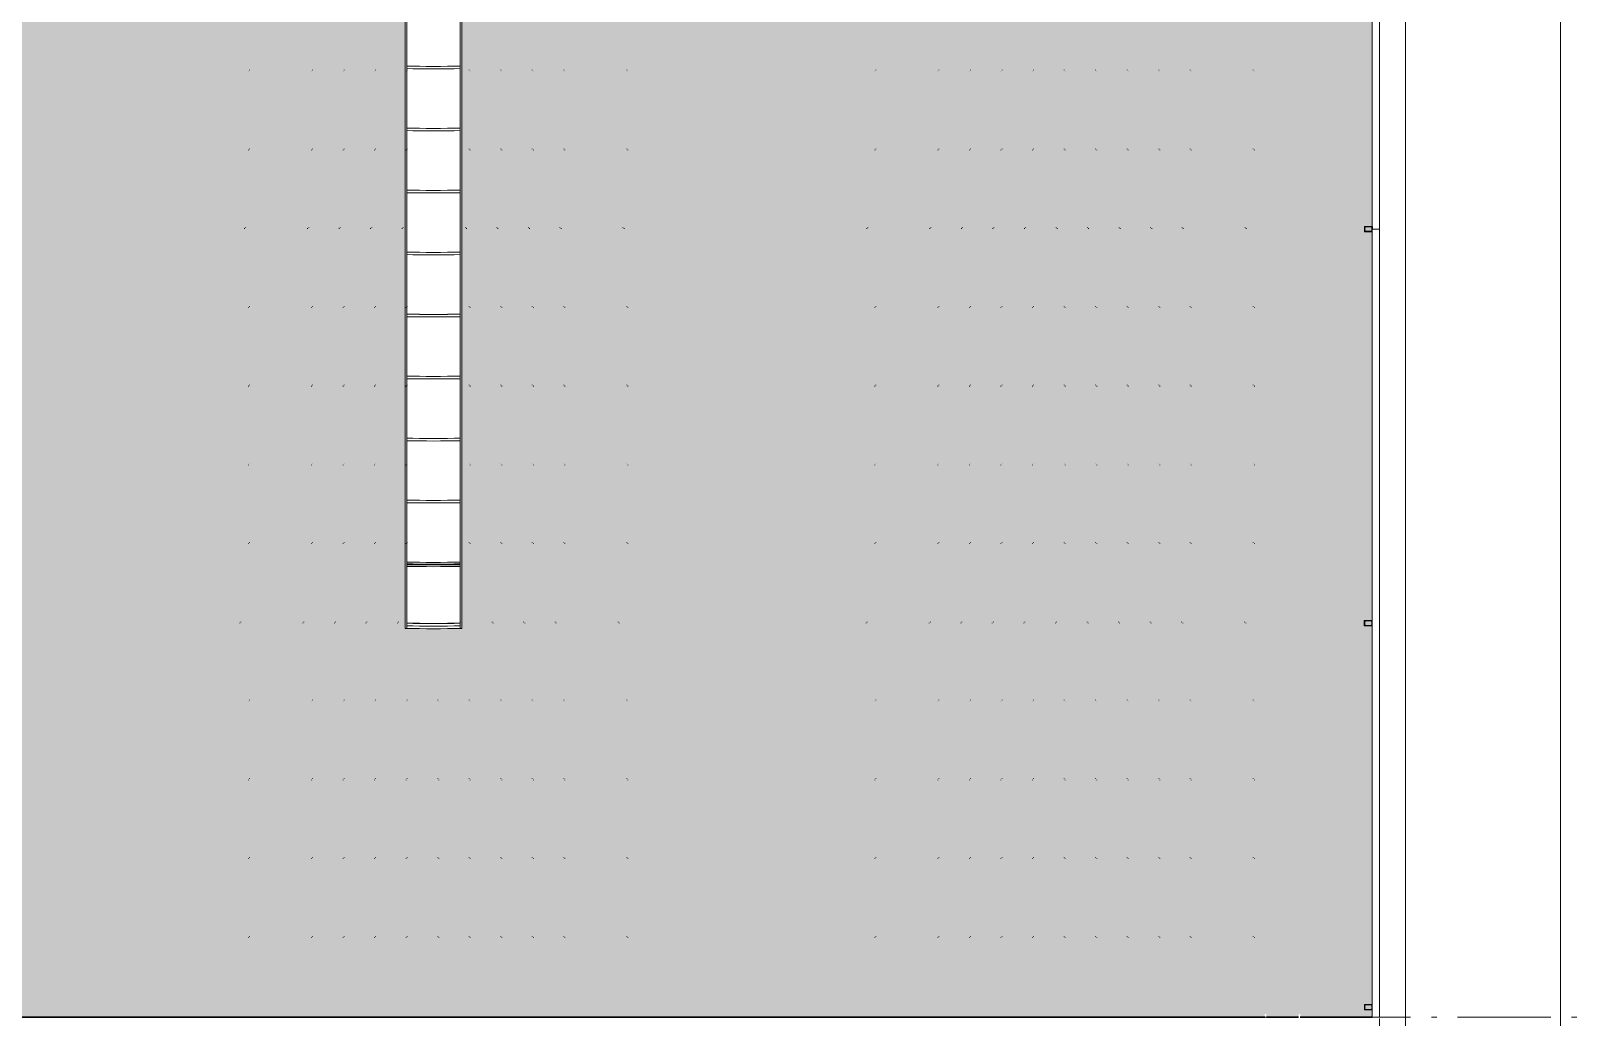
# Model space of a CAD drawing. Header units: metres. Extents: x -55 to 263, y -124 to 62.
# Drawn here: x 169 to 198.85, y -60.96 to -41.88 of the extents above; entities that cross this region are included whole.
import ezdxf

# ---------------------------------------------------------------- set-up
doc = ezdxf.new("R2010")
doc.units = ezdxf.units.M
doc.linetypes.add('01_Grid', pattern=[2.61, 1.8, -0.405, 0, -0.405])
for name, color, linetype, lineweight in [('0-1', 7, 'Continuous', 5), ('03EJES-1', 1, '01_Grid', 5), ('06MUREXT-1', 253, 'Continuous', 5), ('14HATCH-1', 10, 'Continuous', 5), ('46BANQ-1', 53, 'Continuous', 5), ('54ESTRUCTURA-2', 9, 'Continuous', 30), ('54ESTRUCTURA-7', 213, 'Continuous', 9), ('54ESTRUCTURA-8', 255, 'Continuous', 9), ('70LINEA-1', 254, 'Continuous', 5), ('70LINEA-4', 255, 'Continuous', 9), ('70LINEA-5', 213, 'Continuous', 9)]:
    doc.layers.add(name, color=color, linetype=linetype, lineweight=lineweight)

# ---------------------------------------------------------------- blocks, each defined once
blk = doc.blocks.new('22011_AR_rvt-1-A1 _ A250')
at = {"layer": '14HATCH-1'}
h = blk.add_hatch(color=256, dxfattribs=at)
h.paths.add_polyline_path([(194.783, -60.769), (194.791, -60.777), (194.797, -60.812), (194.92, -60.812), (194.926, -60.76), (194.92, -60.725), (194.797, -60.725), (194.791, -60.76)])
h.paths.add_polyline_path([(194.783, -45.715), (194.791, -45.724), (194.797, -45.759), (194.92, -45.759), (194.925, -45.7), (194.92, -45.672), (194.797, -45.672), (194.791, -45.706)])
h.paths.add_polyline_path([(194.783, -38.1), (194.791, -38.109), (194.797, -38.144), (194.92, -38.144), (194.926, -38.091), (194.92, -38.056), (194.797, -38.056), (194.791, -38.091)])
h.paths.add_polyline_path([(194.783, -30.475), (194.791, -30.484), (194.797, -30.519), (194.92, -30.519), (194.926, -30.466), (194.92, -30.432), (194.797, -30.432), (194.791, -30.466), (194.784, -30.474)])
h.paths.add_polyline_path([(194.783, -22.86), (194.792, -22.874), (194.797, -22.904), (194.92, -22.904), (194.924, -22.86), (194.791, -22.86)])
h.paths.add_polyline_path([(-11.898, -22.86), (-12.05, -22.86), (-12.041, -22.869), (-12.036, -22.904), (-11.912, -22.901), (-11.902, -22.864)])
h.paths.add_polyline_path([(-12.05, -60.96), (192.852, -60.96), (192.852, -60.903), (192.884, -60.903), (192.884, -60.96), (193.506, -60.96), (193.506, -60.903), (193.538, -60.903), (193.538, -60.96), (194.93, -60.96), (194.926, -60.82), (194.783, -60.82), (194.783, -60.717), (194.93, -60.717), (194.926, -45.767), (194.783, -45.767), (194.783, -45.664), (194.93, -45.664), (194.926, -38.152), (194.783, -38.152), (194.783, -38.048), (194.93, -38.048), (194.926, -30.527), (194.783, -30.527), (194.783, -30.424), (194.93, -30.424), (194.926, -22.912), (194.783, -22.912), (194.783, -22.86), (-11.898, -22.865), (-11.898, -22.912), (-12.05, -22.912), (-12.05, -60.847)])
h.paths.add_polyline_path([(-12.05, -60.769), (-12.041, -60.777), (-12.036, -60.812), (-11.912, -60.812), (-11.907, -60.777), (-11.898, -60.769), (-11.907, -60.76), (-11.912, -60.725), (-12.036, -60.725), (-12.041, -60.76)])
h.paths.add_polyline_path([(-11.931, -60.82), (-12.05, -60.82), (-12.05, -60.717), (-11.898, -60.717), (-11.898, -60.82), (-11.914, -60.82)])
h.paths.add_polyline_path([(176.78, -53.447), (176.248, -53.441), (176.23, -53.441), (176.23, -25.82), (176.61, -25.826), (177.144, -25.824), (177.33, -25.824), (177.33, -53.441), (176.892, -53.447), (176.804, -53.447)])
h.paths.add_polyline_path([(164.588, -53.447), (164.061, -53.441), (164.038, -53.441), (164.038, -25.82), (164.413, -25.826), (164.952, -25.824), (165.138, -25.824), (165.138, -53.441), (164.7, -53.447), (164.612, -53.447)])
h.paths.add_polyline_path([(152.396, -53.447), (151.869, -53.441), (151.846, -53.441), (151.846, -25.82), (152.221, -25.826), (152.76, -25.824), (152.946, -25.824), (152.946, -53.441), (152.508, -53.447), (152.42, -53.447)])
h.paths.add_polyline_path([(140.204, -53.447), (139.672, -53.441), (139.654, -53.441), (139.654, -25.82), (140.029, -25.826), (140.568, -25.824), (140.754, -25.825), (140.754, -53.441), (140.316, -53.447), (140.228, -53.447)])
h.paths.add_polyline_path([(128.012, -53.447), (127.485, -53.441), (127.462, -53.441), (127.462, -25.82), (127.837, -25.826), (128.376, -25.824), (128.562, -25.825), (128.562, -53.441), (128.124, -53.447), (128.036, -53.447)])
h.paths.add_polyline_path([(115.82, -53.447), (115.288, -53.441), (115.27, -53.441), (115.27, -25.82), (115.645, -25.826), (116.184, -25.824), (116.37, -25.825), (116.37, -53.441), (115.932, -53.447), (115.844, -53.447)])
h.paths.add_polyline_path([(103.628, -53.447), (103.101, -53.441), (103.078, -53.441), (103.078, -25.82), (103.453, -25.826), (103.992, -25.824), (104.178, -25.82), (104.178, -53.441), (103.74, -53.447), (103.652, -53.447)])
h.paths.add_polyline_path([(91.436, -53.447), (90.904, -53.441), (90.886, -53.441), (90.886, -25.82), (91.261, -25.826), (91.8, -25.824), (91.986, -25.825), (91.986, -53.441), (91.548, -53.447), (91.46, -53.447)])
h.paths.add_polyline_path([(79.244, -53.447), (78.712, -53.441), (78.694, -53.441), (78.694, -25.82), (79.069, -25.826), (79.608, -25.824), (79.794, -25.82), (79.794, -53.441), (79.356, -53.447), (79.268, -53.447)])
h.paths.add_polyline_path([(67.052, -53.447), (66.525, -53.441), (66.502, -53.441), (66.502, -25.82), (66.877, -25.826), (67.416, -25.824), (67.602, -25.82), (67.602, -53.441), (67.164, -53.447), (67.076, -53.447)])
h.paths.add_polyline_path([(54.86, -53.447), (54.333, -53.441), (54.31, -53.441), (54.31, -25.82), (54.736, -25.826), (55.224, -25.824), (55.41, -25.826), (55.41, -53.441), (54.972, -53.447), (54.884, -53.447)])
h.paths.add_polyline_path([(42.668, -53.447), (42.141, -53.441), (42.118, -53.441), (42.118, -25.82), (42.528, -25.826), (43.032, -25.824), (43.218, -25.826), (43.218, -53.441), (42.78, -53.447), (42.692, -53.447)])
h.paths.add_polyline_path([(30.476, -53.447), (29.949, -53.441), (29.926, -53.441), (29.926, -25.82), (30.301, -25.826), (30.84, -25.824), (31.026, -25.826), (31.026, -53.441), (30.588, -53.447), (30.5, -53.447)])
h.paths.add_polyline_path([(18.284, -53.447), (17.757, -53.441), (17.734, -53.441), (17.734, -25.82), (18.111, -25.826), (18.648, -25.824), (18.834, -25.826), (18.834, -53.441), (18.396, -53.447), (18.308, -53.447)])
h.paths.add_polyline_path([(6.092, -53.447), (5.565, -53.441), (5.542, -53.441), (5.542, -25.82), (5.917, -25.826), (6.456, -25.824), (6.642, -25.826), (6.642, -53.441), (6.204, -53.447), (6.116, -53.447)])
h.paths.add_polyline_path([(-6.1, -53.447), (-6.632, -53.441), (-6.65, -53.441), (-6.65, -25.82), (-6.275, -25.826), (-5.736, -25.824), (-5.55, -25.822), (-5.55, -53.441), (-5.988, -53.447), (-6.076, -53.447)])
h.paths.add_polyline_path([(-12.05, -53.34), (-12.041, -53.349), (-12.036, -53.384), (-11.912, -53.384), (-11.907, -53.349), (-11.898, -53.34), (-11.907, -53.331), (-11.912, -53.296), (-12.036, -53.296), (-12.041, -53.331)])
h.paths.add_polyline_path([(-11.898, -53.392), (-12.05, -53.392), (-12.05, -53.288), (-11.898, -53.288), (-11.898, -53.384)])
h.paths.add_polyline_path([(194.778, -53.34), (194.787, -53.352), (194.792, -53.384), (194.916, -53.384), (194.921, -53.349), (194.93, -53.34), (194.921, -53.331), (194.916, -53.296), (194.792, -53.296), (194.787, -53.331)])
h.paths.add_polyline_path([(194.787, -53.392), (194.778, -53.392), (194.778, -53.288), (194.93, -53.288), (194.93, -53.392), (194.792, -53.392)])
h.paths.add_polyline_path([(-12.05, -45.715), (-12.041, -45.724), (-12.036, -45.759), (-11.912, -45.759), (-11.907, -45.724), (-11.898, -45.715), (-11.908, -45.7), (-11.912, -45.672), (-12.036, -45.672), (-12.041, -45.706)])
h.paths.add_polyline_path([(-11.907, -45.767), (-12.05, -45.767), (-12.05, -45.664), (-11.898, -45.664), (-11.898, -45.767)])
h.paths.add_polyline_path([(-12.05, -38.1), (-12.041, -38.109), (-12.036, -38.144), (-11.912, -38.144), (-11.907, -38.109), (-11.898, -38.1), (-11.907, -38.091), (-11.912, -38.056), (-12.036, -38.056), (-12.041, -38.091)])
h.paths.add_polyline_path([(-11.907, -38.152), (-12.05, -38.152), (-12.05, -38.048), (-11.898, -38.048), (-11.898, -38.152)])
h.paths.add_polyline_path([(-12.05, -30.475), (-12.041, -30.484), (-12.036, -30.519), (-11.912, -30.519), (-11.907, -30.484), (-11.901, -30.472), (-11.907, -30.466), (-11.912, -30.432), (-12.036, -30.432), (-12.041, -30.466)])
h.paths.add_polyline_path([(-11.898, -30.527), (-12.05, -30.527), (-12.05, -30.424), (-11.898, -30.424), (-11.898, -30.484)])
at = {"layer": '06MUREXT-1'}
for p, q in [((195.072, -30.48), (195.072, -45.72)), ((194.93, -45.664), (194.93, -38.151)), ((194.93, -45.72), (194.93, -45.711)), ((194.93, -60.96), (194.93, -45.72)), ((195.072, -45.72), (194.93, -45.72)), ((195.072, -45.72), (195.072, -60.96)), ((195.072, -60.96), (194.93, -60.96))]:
    blk.add_line(p, q, dxfattribs=at)
at = {"layer": '46BANQ-1'}
for p, q in [((195.572, -27.506), (195.572, -61.46)), ((195.572, -61.473), (195.572, -27.506)), ((198.572, -60.943), (198.572, -61.473))]:
    blk.add_line(p, q, dxfattribs=at)
at = {"layer": '54ESTRUCTURA-2'}
for p, q in [((-12.05, -60.96), (192.852, -60.96)), ((192.884, -60.96), (193.506, -60.96)), ((193.538, -60.96), (194.93, -60.96))]:
    blk.add_line(p, q, dxfattribs=at)
at = {"layer": '70LINEA-1'}
blk.add_line((198.572, -60.943), (198.572, -27.506), dxfattribs=at)
blk = doc.blocks.new('JN-101 - JN-101-1693048-A1 _ A250')
at = {"layer": '54ESTRUCTURA-7'}
for p, q in [((185.314, -59.416), (185.314, -59.422)), ((185.335, -59.395), (185.335, -59.401)), ((186.533, -59.416), (186.533, -59.422)), ((186.554, -59.395), (186.554, -59.401)), ((187.143, -59.416), (187.143, -59.422)), ((187.164, -59.395), (187.164, -59.401)), ((187.752, -59.416), (187.752, -59.422)), ((187.773, -59.395), (187.773, -59.401)), ((188.362, -59.416), (188.362, -59.422)), ((188.383, -59.395), (188.383, -59.401)), ((188.973, -59.401), (188.973, -59.395)), ((188.994, -59.422), (188.994, -59.416)), ((189.583, -59.401), (189.583, -59.395)), ((189.604, -59.422), (189.604, -59.416)), ((190.193, -59.401), (190.193, -59.395)), ((190.214, -59.422), (190.214, -59.416)), ((190.802, -59.401), (190.802, -59.395)), ((190.823, -59.422), (190.823, -59.416)), ((191.412, -59.401), (191.412, -59.395)), ((191.433, -59.422), (191.433, -59.416)), ((192.631, -59.401), (192.631, -59.395)), ((192.652, -59.422), (192.652, -59.416))]:
    blk.add_line(p, q, dxfattribs=at)
blk = doc.blocks.new('JN-101 - JN-101-V374-A1 _ A250')
at = {"layer": '54ESTRUCTURA-7'}
for p, q in [((185.314, -57.892), (185.314, -57.899)), ((185.335, -57.871), (185.335, -57.878)), ((186.533, -57.892), (186.533, -57.899)), ((186.554, -57.871), (186.554, -57.878)), ((187.143, -57.892), (187.143, -57.899)), ((187.164, -57.871), (187.164, -57.878)), ((187.752, -57.892), (187.752, -57.899)), ((187.773, -57.871), (187.773, -57.878)), ((188.362, -57.892), (188.362, -57.899)), ((188.383, -57.871), (188.383, -57.878)), ((188.973, -57.878), (188.973, -57.871)), ((188.994, -57.899), (188.994, -57.892)), ((189.583, -57.878), (189.583, -57.871)), ((189.604, -57.899), (189.604, -57.892)), ((190.193, -57.878), (190.193, -57.871)), ((190.214, -57.899), (190.214, -57.892)), ((190.802, -57.878), (190.802, -57.871)), ((190.823, -57.899), (190.823, -57.892)), ((191.412, -57.878), (191.412, -57.871)), ((191.433, -57.899), (191.433, -57.892)), ((192.631, -57.878), (192.631, -57.871)), ((192.652, -57.899), (192.652, -57.892))]:
    blk.add_line(p, q, dxfattribs=at)
blk = doc.blocks.new('JN-101 - JN-101-V375-A1 _ A250')
at = {"layer": '54ESTRUCTURA-7'}
for p, q in [((185.314, -56.369), (185.314, -56.375)), ((185.335, -56.348), (185.335, -56.354)), ((186.533, -56.369), (186.533, -56.375)), ((186.554, -56.348), (186.554, -56.354)), ((187.143, -56.369), (187.143, -56.375)), ((187.164, -56.348), (187.164, -56.354)), ((187.752, -56.369), (187.752, -56.375)), ((187.773, -56.348), (187.773, -56.354)), ((188.362, -56.369), (188.362, -56.375)), ((188.383, -56.348), (188.383, -56.354)), ((188.973, -56.354), (188.973, -56.348)), ((188.994, -56.375), (188.994, -56.369)), ((189.583, -56.354), (189.583, -56.348)), ((189.604, -56.375), (189.604, -56.369)), ((190.193, -56.354), (190.193, -56.348)), ((190.214, -56.375), (190.214, -56.369)), ((190.802, -56.354), (190.802, -56.348)), ((190.823, -56.375), (190.823, -56.369)), ((191.412, -56.354), (191.412, -56.348)), ((191.433, -56.375), (191.433, -56.369)), ((192.631, -56.354), (192.631, -56.348)), ((192.652, -56.375), (192.652, -56.369))]:
    blk.add_line(p, q, dxfattribs=at)
blk = doc.blocks.new('JN-101 - JN-101-V376-A1 _ A250')
at = {"layer": '54ESTRUCTURA-7'}
for p, q in [((185.314, -54.846), (185.314, -54.852)), ((185.335, -54.825), (185.335, -54.831)), ((186.533, -54.846), (186.533, -54.852)), ((186.554, -54.825), (186.554, -54.831)), ((187.143, -54.846), (187.143, -54.852)), ((187.164, -54.825), (187.164, -54.831)), ((187.752, -54.846), (187.752, -54.852)), ((187.773, -54.825), (187.773, -54.831)), ((188.362, -54.846), (188.362, -54.852)), ((188.383, -54.825), (188.383, -54.831)), ((188.973, -54.831), (188.973, -54.825)), ((188.994, -54.852), (188.994, -54.846)), ((189.583, -54.831), (189.583, -54.825)), ((189.604, -54.852), (189.604, -54.846)), ((190.193, -54.831), (190.193, -54.825)), ((190.214, -54.852), (190.214, -54.846)), ((190.802, -54.831), (190.802, -54.825)), ((190.823, -54.852), (190.823, -54.846)), ((191.412, -54.831), (191.412, -54.825)), ((191.433, -54.852), (191.433, -54.846)), ((192.631, -54.831), (192.631, -54.825)), ((192.652, -54.852), (192.652, -54.846))]:
    blk.add_line(p, q, dxfattribs=at)
blk = doc.blocks.new('JN-101 - JN-101-V377-A1 _ A250')
at = {"layer": '54ESTRUCTURA-7'}
for p, q in [((185.314, -51.799), (185.314, -51.805)), ((185.335, -51.778), (185.335, -51.784)), ((186.533, -51.799), (186.533, -51.805)), ((186.554, -51.778), (186.554, -51.784)), ((187.143, -51.799), (187.143, -51.805)), ((187.164, -51.778), (187.164, -51.784)), ((187.752, -51.799), (187.752, -51.805)), ((187.773, -51.778), (187.773, -51.784)), ((188.362, -51.799), (188.362, -51.805)), ((188.383, -51.778), (188.383, -51.784)), ((188.973, -51.784), (188.973, -51.778)), ((188.994, -51.805), (188.994, -51.799)), ((189.583, -51.784), (189.583, -51.778)), ((189.604, -51.805), (189.604, -51.799)), ((190.193, -51.784), (190.193, -51.778)), ((190.214, -51.805), (190.214, -51.799)), ((190.802, -51.784), (190.802, -51.778)), ((190.823, -51.805), (190.823, -51.799)), ((191.412, -51.784), (191.412, -51.778)), ((191.433, -51.805), (191.433, -51.799)), ((192.631, -51.784), (192.631, -51.778)), ((192.652, -51.805), (192.652, -51.799))]:
    blk.add_line(p, q, dxfattribs=at)
blk = doc.blocks.new('JN-101 - JN-101-V378-A1 _ A250')
at = {"layer": '54ESTRUCTURA-7'}
for p, q in [((185.314, -50.276), (185.314, -50.282)), ((185.335, -50.255), (185.335, -50.261)), ((186.533, -50.276), (186.533, -50.282)), ((186.554, -50.255), (186.554, -50.261)), ((187.143, -50.276), (187.143, -50.282)), ((187.164, -50.255), (187.164, -50.261)), ((187.752, -50.276), (187.752, -50.282)), ((187.773, -50.255), (187.773, -50.261)), ((188.362, -50.276), (188.362, -50.282)), ((188.383, -50.255), (188.383, -50.261)), ((188.973, -50.261), (188.973, -50.255)), ((188.994, -50.282), (188.994, -50.276)), ((189.583, -50.261), (189.583, -50.255)), ((189.604, -50.282), (189.604, -50.276)), ((190.193, -50.261), (190.193, -50.255)), ((190.214, -50.282), (190.214, -50.276)), ((190.802, -50.261), (190.802, -50.255)), ((190.823, -50.282), (190.823, -50.276)), ((191.412, -50.261), (191.412, -50.255)), ((191.433, -50.282), (191.433, -50.276)), ((192.631, -50.261), (192.631, -50.255)), ((192.652, -50.282), (192.652, -50.276))]:
    blk.add_line(p, q, dxfattribs=at)
blk = doc.blocks.new('JN-101 - JN-101-V379-A1 _ A250')
at = {"layer": '54ESTRUCTURA-7'}
for p, q in [((185.314, -48.752), (185.314, -48.759)), ((185.335, -48.731), (185.335, -48.738)), ((186.533, -48.752), (186.533, -48.759)), ((186.554, -48.731), (186.554, -48.738)), ((187.143, -48.752), (187.143, -48.759)), ((187.164, -48.731), (187.164, -48.738)), ((187.752, -48.752), (187.752, -48.759)), ((187.773, -48.731), (187.773, -48.738)), ((188.362, -48.752), (188.362, -48.759)), ((188.383, -48.731), (188.383, -48.738)), ((188.973, -48.738), (188.973, -48.731)), ((188.994, -48.759), (188.994, -48.752)), ((189.583, -48.738), (189.583, -48.731)), ((189.604, -48.759), (189.604, -48.752)), ((190.193, -48.738), (190.193, -48.731)), ((190.214, -48.759), (190.214, -48.752)), ((190.802, -48.738), (190.802, -48.731)), ((190.823, -48.759), (190.823, -48.752)), ((191.412, -48.738), (191.412, -48.731)), ((191.433, -48.759), (191.433, -48.752)), ((192.631, -48.738), (192.631, -48.731)), ((192.652, -48.759), (192.652, -48.752))]:
    blk.add_line(p, q, dxfattribs=at)
blk = doc.blocks.new('JN-101 - JN-101-V380-A1 _ A250')
at = {"layer": '54ESTRUCTURA-7'}
for p, q in [((185.314, -47.229), (185.314, -47.235)), ((185.335, -47.208), (185.335, -47.214)), ((186.533, -47.229), (186.533, -47.235)), ((186.554, -47.208), (186.554, -47.214)), ((187.143, -47.229), (187.143, -47.235)), ((187.164, -47.208), (187.164, -47.214)), ((187.752, -47.229), (187.752, -47.235)), ((187.773, -47.208), (187.773, -47.214)), ((188.362, -47.229), (188.362, -47.235)), ((188.383, -47.208), (188.383, -47.214)), ((188.973, -47.214), (188.973, -47.208)), ((188.994, -47.235), (188.994, -47.229)), ((189.583, -47.214), (189.583, -47.208)), ((189.604, -47.235), (189.604, -47.229)), ((190.193, -47.214), (190.193, -47.208)), ((190.214, -47.235), (190.214, -47.229)), ((190.802, -47.214), (190.802, -47.208)), ((190.823, -47.235), (190.823, -47.229)), ((191.412, -47.214), (191.412, -47.208)), ((191.433, -47.235), (191.433, -47.229)), ((192.631, -47.214), (192.631, -47.208)), ((192.652, -47.235), (192.652, -47.229))]:
    blk.add_line(p, q, dxfattribs=at)
blk = doc.blocks.new('JN-101 - JN-101-V381-A1 _ A250')
at = {"layer": '54ESTRUCTURA-7'}
for p, q in [((185.314, -44.182), (185.314, -44.189)), ((185.335, -44.162), (185.335, -44.168)), ((186.533, -44.182), (186.533, -44.189)), ((186.554, -44.162), (186.554, -44.168)), ((187.143, -44.182), (187.143, -44.189)), ((187.164, -44.162), (187.164, -44.168)), ((187.752, -44.182), (187.752, -44.189)), ((187.773, -44.162), (187.773, -44.168)), ((188.362, -44.182), (188.362, -44.189)), ((188.383, -44.162), (188.383, -44.168)), ((188.973, -44.168), (188.973, -44.162)), ((188.994, -44.189), (188.994, -44.182)), ((189.583, -44.168), (189.583, -44.162)), ((189.604, -44.189), (189.604, -44.182)), ((190.193, -44.168), (190.193, -44.162)), ((190.214, -44.189), (190.214, -44.182)), ((190.802, -44.168), (190.802, -44.162)), ((190.823, -44.189), (190.823, -44.182)), ((191.412, -44.168), (191.412, -44.162)), ((191.433, -44.189), (191.433, -44.182)), ((192.631, -44.168), (192.631, -44.162)), ((192.652, -44.189), (192.652, -44.182))]:
    blk.add_line(p, q, dxfattribs=at)
blk = doc.blocks.new('JN-101 - JN-101-V382-A1 _ A250')
at = {"layer": '54ESTRUCTURA-7'}
for p, q in [((185.314, -42.659), (185.314, -42.665)), ((185.335, -42.638), (185.335, -42.644)), ((186.533, -42.659), (186.533, -42.665)), ((186.554, -42.638), (186.554, -42.644)), ((187.143, -42.659), (187.143, -42.665)), ((187.164, -42.638), (187.164, -42.644)), ((187.752, -42.659), (187.752, -42.665)), ((187.773, -42.638), (187.773, -42.644)), ((188.362, -42.659), (188.362, -42.665)), ((188.383, -42.638), (188.383, -42.644)), ((188.973, -42.644), (188.973, -42.638)), ((188.994, -42.665), (188.994, -42.659)), ((189.583, -42.644), (189.583, -42.638)), ((189.604, -42.665), (189.604, -42.659)), ((190.193, -42.644), (190.193, -42.638)), ((190.214, -42.665), (190.214, -42.659)), ((190.802, -42.644), (190.802, -42.638)), ((190.823, -42.665), (190.823, -42.659)), ((191.412, -42.644), (191.412, -42.638)), ((191.433, -42.665), (191.433, -42.659)), ((192.631, -42.644), (192.631, -42.638)), ((192.652, -42.665), (192.652, -42.659))]:
    blk.add_line(p, q, dxfattribs=at)
blk = doc.blocks.new('JP-101 - JP-101-1693049-A1 _ A250')
at = {"layer": '54ESTRUCTURA-7'}
for p, q in [((185.179, -45.682), (185.179, -45.688)), ((186.398, -45.682), (186.398, -45.688)), ((187.008, -45.682), (187.008, -45.688)), ((187.617, -45.682), (187.617, -45.688)), ((188.227, -45.682), (188.227, -45.688)), ((188.817, -45.688), (188.817, -45.682)), ((189.427, -45.688), (189.427, -45.682)), ((190.037, -45.688), (190.037, -45.682)), ((190.646, -45.688), (190.646, -45.682)), ((191.256, -45.688), (191.256, -45.682)), ((192.475, -45.688), (192.475, -45.682)), ((185.158, -45.7), (185.158, -45.709)), ((186.377, -45.7), (186.377, -45.709)), ((186.987, -45.7), (186.987, -45.709)), ((187.596, -45.7), (187.596, -45.709)), ((188.206, -45.7), (188.206, -45.709)), ((188.838, -45.709), (188.838, -45.7)), ((189.448, -45.709), (189.448, -45.7)), ((190.058, -45.709), (190.058, -45.7)), ((190.667, -45.709), (190.667, -45.7)), ((191.277, -45.709), (191.277, -45.7)), ((192.496, -45.709), (192.496, -45.7))]:
    blk.add_line(p, q, dxfattribs=at)
blk = doc.blocks.new('JP-202 - JP-202-1565098-A1 _ A250')
at = {"layer": '54ESTRUCTURA-7'}
for p, q in [((185.147, -53.333), (185.147, -53.34)), ((185.168, -53.312), (185.168, -53.319)), ((186.366, -53.333), (186.366, -53.34)), ((186.387, -53.312), (186.387, -53.319)), ((186.976, -53.333), (186.976, -53.34)), ((186.997, -53.312), (186.997, -53.319)), ((187.585, -53.333), (187.585, -53.34)), ((187.606, -53.312), (187.606, -53.319)), ((188.195, -53.333), (188.195, -53.34)), ((188.216, -53.312), (188.216, -53.319)), ((188.805, -53.333), (188.805, -53.34)), ((188.826, -53.312), (188.826, -53.319)), ((189.416, -53.319), (189.416, -53.312)), ((189.437, -53.34), (189.437, -53.333)), ((190.026, -53.319), (190.026, -53.312)), ((190.047, -53.34), (190.047, -53.333)), ((190.635, -53.319), (190.635, -53.312)), ((190.656, -53.34), (190.656, -53.333)), ((191.245, -53.319), (191.245, -53.312)), ((191.266, -53.34), (191.266, -53.333)), ((192.464, -53.319), (192.464, -53.312)), ((192.485, -53.34), (192.485, -53.333))]:
    blk.add_line(p, q, dxfattribs=at)
blk = doc.blocks.new('JN-103 - JN-103-1693073-A1 _ A250')
at = {"layer": '54ESTRUCTURA-7'}
for p, q in [((173.202, -51.797), (173.202, -51.804)), ((173.223, -51.777), (173.223, -51.783)), ((174.421, -51.797), (174.421, -51.804)), ((174.442, -51.777), (174.442, -51.783)), ((175.031, -51.797), (175.031, -51.804)), ((175.052, -51.777), (175.052, -51.783)), ((175.64, -51.797), (175.64, -51.804)), ((175.661, -51.777), (175.661, -51.783)), ((176.25, -51.797), (176.25, -51.804)), ((176.271, -51.777), (176.271, -51.783)), ((177.471, -51.783), (177.471, -51.777)), ((177.492, -51.804), (177.492, -51.797)), ((178.081, -51.783), (178.081, -51.777)), ((178.102, -51.804), (178.102, -51.797)), ((178.69, -51.783), (178.69, -51.777)), ((178.711, -51.804), (178.711, -51.797)), ((179.3, -51.783), (179.3, -51.777)), ((179.321, -51.804), (179.321, -51.797)), ((180.519, -51.783), (180.519, -51.777)), ((180.54, -51.804), (180.54, -51.797))]:
    blk.add_line(p, q, dxfattribs=at)
blk = doc.blocks.new('JN-103 - JN-103-V415-A1 _ A250')
at = {"layer": '54ESTRUCTURA-7'}
for p, q in [((173.202, -50.276), (173.202, -50.282)), ((173.223, -50.255), (173.223, -50.261)), ((174.421, -50.276), (174.421, -50.282)), ((174.442, -50.255), (174.442, -50.261)), ((175.031, -50.276), (175.031, -50.282)), ((175.052, -50.255), (175.052, -50.261)), ((175.64, -50.276), (175.64, -50.282)), ((175.661, -50.255), (175.661, -50.261)), ((176.25, -50.276), (176.25, -50.282)), ((176.271, -50.255), (176.271, -50.261)), ((177.471, -50.261), (177.471, -50.255)), ((177.492, -50.282), (177.492, -50.276)), ((178.081, -50.261), (178.081, -50.255)), ((178.102, -50.282), (178.102, -50.276)), ((178.69, -50.261), (178.69, -50.255)), ((178.711, -50.282), (178.711, -50.276)), ((179.3, -50.261), (179.3, -50.255)), ((179.321, -50.282), (179.321, -50.276)), ((180.519, -50.261), (180.519, -50.255)), ((180.54, -50.282), (180.54, -50.276))]:
    blk.add_line(p, q, dxfattribs=at)
blk = doc.blocks.new('JN-103 - JN-103-V416-A1 _ A250')
at = {"layer": '54ESTRUCTURA-7'}
for p, q in [((173.202, -48.752), (173.202, -48.759)), ((173.223, -48.731), (173.223, -48.738)), ((174.421, -48.752), (174.421, -48.759)), ((174.442, -48.731), (174.442, -48.738)), ((175.031, -48.752), (175.031, -48.759)), ((175.052, -48.731), (175.052, -48.738)), ((175.64, -48.752), (175.64, -48.759)), ((175.661, -48.731), (175.661, -48.738)), ((176.25, -48.752), (176.25, -48.759)), ((176.271, -48.731), (176.271, -48.738)), ((177.471, -48.738), (177.471, -48.731)), ((177.492, -48.759), (177.492, -48.752)), ((178.081, -48.738), (178.081, -48.731)), ((178.102, -48.759), (178.102, -48.752)), ((178.69, -48.738), (178.69, -48.731)), ((178.711, -48.759), (178.711, -48.752)), ((179.3, -48.738), (179.3, -48.731)), ((179.321, -48.759), (179.321, -48.752)), ((180.519, -48.738), (180.519, -48.731)), ((180.54, -48.759), (180.54, -48.752))]:
    blk.add_line(p, q, dxfattribs=at)
blk = doc.blocks.new('JN-103 - JN-103-V417-A1 _ A250')
at = {"layer": '54ESTRUCTURA-7'}
for p, q in [((173.202, -47.229), (173.202, -47.235)), ((173.223, -47.208), (173.223, -47.214)), ((174.421, -47.229), (174.421, -47.235)), ((174.442, -47.208), (174.442, -47.214)), ((175.031, -47.229), (175.031, -47.235)), ((175.052, -47.208), (175.052, -47.214)), ((175.64, -47.229), (175.64, -47.235)), ((175.661, -47.208), (175.661, -47.214)), ((176.25, -47.229), (176.25, -47.235)), ((176.271, -47.208), (176.271, -47.214)), ((177.471, -47.214), (177.471, -47.208)), ((177.492, -47.235), (177.492, -47.229)), ((178.081, -47.214), (178.081, -47.208)), ((178.102, -47.235), (178.102, -47.229)), ((178.69, -47.214), (178.69, -47.208)), ((178.711, -47.235), (178.711, -47.229)), ((179.3, -47.214), (179.3, -47.208)), ((179.321, -47.235), (179.321, -47.229)), ((180.519, -47.214), (180.519, -47.208)), ((180.54, -47.235), (180.54, -47.229))]:
    blk.add_line(p, q, dxfattribs=at)
blk = doc.blocks.new('JN-103 - JN-103-V418-A1 _ A250')
at = {"layer": '54ESTRUCTURA-7'}
for p, q in [((173.202, -44.182), (173.202, -44.189)), ((173.223, -44.162), (173.223, -44.168)), ((174.421, -44.182), (174.421, -44.189)), ((174.442, -44.162), (174.442, -44.168)), ((175.031, -44.182), (175.031, -44.189)), ((175.052, -44.162), (175.052, -44.168)), ((175.64, -44.182), (175.64, -44.189)), ((175.661, -44.162), (175.661, -44.168)), ((176.25, -44.182), (176.25, -44.189)), ((176.271, -44.162), (176.271, -44.168)), ((177.471, -44.168), (177.471, -44.162)), ((177.492, -44.189), (177.492, -44.182)), ((178.081, -44.168), (178.081, -44.162)), ((178.102, -44.189), (178.102, -44.182)), ((178.69, -44.168), (178.69, -44.162)), ((178.711, -44.189), (178.711, -44.182)), ((179.3, -44.168), (179.3, -44.162)), ((179.321, -44.189), (179.321, -44.182)), ((180.519, -44.168), (180.519, -44.162)), ((180.54, -44.189), (180.54, -44.182))]:
    blk.add_line(p, q, dxfattribs=at)
blk = doc.blocks.new('JN-103 - JN-103-V419-A1 _ A250')
at = {"layer": '54ESTRUCTURA-7'}
for p, q in [((173.202, -42.659), (173.202, -42.665)), ((173.223, -42.638), (173.223, -42.644)), ((174.421, -42.659), (174.421, -42.665)), ((174.442, -42.638), (174.442, -42.644)), ((175.031, -42.659), (175.031, -42.665)), ((175.052, -42.638), (175.052, -42.644)), ((175.64, -42.659), (175.64, -42.665)), ((175.661, -42.638), (175.661, -42.644)), ((176.25, -42.659), (176.25, -42.665)), ((176.271, -42.638), (176.271, -42.644)), ((177.471, -42.644), (177.471, -42.638)), ((177.492, -42.665), (177.492, -42.659)), ((178.081, -42.644), (178.081, -42.638)), ((178.102, -42.665), (178.102, -42.659)), ((178.69, -42.644), (178.69, -42.638)), ((178.711, -42.665), (178.711, -42.659)), ((179.3, -42.644), (179.3, -42.638)), ((179.321, -42.665), (179.321, -42.659)), ((180.519, -42.644), (180.519, -42.638)), ((180.54, -42.665), (180.54, -42.659))]:
    blk.add_line(p, q, dxfattribs=at)
blk = doc.blocks.new('JN-201 - JN-201-1693074-A1 _ A250')
at = {"layer": '54ESTRUCTURA-7'}
for p, q in [((173.202, -59.416), (173.202, -59.422)), ((173.223, -59.395), (173.223, -59.401)), ((174.421, -59.416), (174.421, -59.422)), ((174.442, -59.395), (174.442, -59.401)), ((175.031, -59.416), (175.031, -59.422)), ((175.052, -59.395), (175.052, -59.401)), ((175.64, -59.416), (175.64, -59.422)), ((175.661, -59.395), (175.661, -59.401)), ((176.25, -59.416), (176.25, -59.422)), ((176.271, -59.395), (176.271, -59.401)), ((176.861, -59.401), (176.861, -59.395)), ((176.882, -59.422), (176.882, -59.416)), ((177.471, -59.401), (177.471, -59.395)), ((177.492, -59.422), (177.492, -59.416)), ((178.081, -59.401), (178.081, -59.395)), ((178.102, -59.422), (178.102, -59.416)), ((178.69, -59.401), (178.69, -59.395)), ((178.711, -59.422), (178.711, -59.416)), ((179.3, -59.401), (179.3, -59.395)), ((179.321, -59.422), (179.321, -59.416)), ((180.519, -59.401), (180.519, -59.395)), ((180.54, -59.422), (180.54, -59.416))]:
    blk.add_line(p, q, dxfattribs=at)
blk = doc.blocks.new('JN-201 - JN-201-V449-A1 _ A250')
at = {"layer": '54ESTRUCTURA-7'}
for p, q in [((173.202, -57.892), (173.202, -57.899)), ((173.223, -57.871), (173.223, -57.878)), ((174.421, -57.892), (174.421, -57.899)), ((174.442, -57.871), (174.442, -57.878)), ((175.031, -57.892), (175.031, -57.899)), ((175.052, -57.871), (175.052, -57.878)), ((175.64, -57.892), (175.64, -57.899)), ((175.661, -57.871), (175.661, -57.878)), ((176.25, -57.892), (176.25, -57.899)), ((176.271, -57.871), (176.271, -57.878)), ((176.861, -57.878), (176.861, -57.871)), ((176.882, -57.899), (176.882, -57.892)), ((177.471, -57.878), (177.471, -57.871)), ((177.492, -57.899), (177.492, -57.892)), ((178.081, -57.878), (178.081, -57.871)), ((178.102, -57.899), (178.102, -57.892)), ((178.69, -57.878), (178.69, -57.871)), ((178.711, -57.899), (178.711, -57.892)), ((179.3, -57.878), (179.3, -57.871)), ((179.321, -57.899), (179.321, -57.892)), ((180.519, -57.878), (180.519, -57.871)), ((180.54, -57.899), (180.54, -57.892))]:
    blk.add_line(p, q, dxfattribs=at)
blk = doc.blocks.new('JN-201 - JN-201-V450-A1 _ A250')
at = {"layer": '54ESTRUCTURA-7'}
for p, q in [((173.202, -56.369), (173.202, -56.375)), ((173.223, -56.348), (173.223, -56.354)), ((174.421, -56.369), (174.421, -56.375)), ((174.442, -56.348), (174.442, -56.354)), ((175.031, -56.369), (175.031, -56.375)), ((175.052, -56.348), (175.052, -56.354)), ((175.64, -56.369), (175.64, -56.375)), ((175.661, -56.348), (175.661, -56.354)), ((176.25, -56.369), (176.25, -56.375)), ((176.271, -56.348), (176.271, -56.354)), ((176.861, -56.354), (176.861, -56.348)), ((176.882, -56.375), (176.882, -56.369)), ((177.471, -56.354), (177.471, -56.348)), ((177.492, -56.375), (177.492, -56.369)), ((178.081, -56.354), (178.081, -56.348)), ((178.102, -56.375), (178.102, -56.369)), ((178.69, -56.354), (178.69, -56.348)), ((178.711, -56.375), (178.711, -56.369)), ((179.3, -56.354), (179.3, -56.348)), ((179.321, -56.375), (179.321, -56.369)), ((180.519, -56.354), (180.519, -56.348)), ((180.54, -56.375), (180.54, -56.369))]:
    blk.add_line(p, q, dxfattribs=at)
blk = doc.blocks.new('JN-201 - JN-201-V451-A1 _ A250')
at = {"layer": '54ESTRUCTURA-7'}
for p, q in [((173.202, -54.846), (173.202, -54.852)), ((173.223, -54.825), (173.223, -54.831)), ((174.421, -54.846), (174.421, -54.852)), ((174.442, -54.825), (174.442, -54.831)), ((175.031, -54.846), (175.031, -54.852)), ((175.052, -54.825), (175.052, -54.831)), ((175.64, -54.846), (175.64, -54.852)), ((175.661, -54.825), (175.661, -54.831)), ((176.25, -54.846), (176.25, -54.852)), ((176.271, -54.825), (176.271, -54.831)), ((176.861, -54.831), (176.861, -54.825)), ((176.882, -54.852), (176.882, -54.846)), ((177.471, -54.831), (177.471, -54.825)), ((177.492, -54.852), (177.492, -54.846)), ((178.081, -54.831), (178.081, -54.825)), ((178.102, -54.852), (178.102, -54.846)), ((178.69, -54.831), (178.69, -54.825)), ((178.711, -54.852), (178.711, -54.846)), ((179.3, -54.831), (179.3, -54.825)), ((179.321, -54.852), (179.321, -54.846)), ((180.519, -54.831), (180.519, -54.825)), ((180.54, -54.852), (180.54, -54.846))]:
    blk.add_line(p, q, dxfattribs=at)
blk = doc.blocks.new('JP-303 - JP-303-1693077-A1 _ A250')
at = {"layer": '54ESTRUCTURA-7'}
for p, q in [((173.148, -45.682), (173.148, -45.688)), ((174.367, -45.682), (174.367, -45.688)), ((174.977, -45.682), (174.977, -45.688)), ((175.586, -45.682), (175.586, -45.688)), ((176.196, -45.682), (176.196, -45.688)), ((177.396, -45.688), (177.396, -45.682)), ((178.006, -45.688), (178.006, -45.682)), ((178.615, -45.688), (178.615, -45.682)), ((179.225, -45.688), (179.225, -45.682)), ((180.444, -45.688), (180.444, -45.682)), ((173.127, -45.7), (173.127, -45.709)), ((174.346, -45.7), (174.346, -45.709)), ((174.956, -45.7), (174.956, -45.709)), ((175.565, -45.7), (175.565, -45.709)), ((176.175, -45.7), (176.175, -45.709)), ((177.417, -45.709), (177.417, -45.7)), ((178.027, -45.709), (178.027, -45.7)), ((178.636, -45.709), (178.636, -45.7)), ((179.246, -45.709), (179.246, -45.7)), ((180.465, -45.709), (180.465, -45.7))]:
    blk.add_line(p, q, dxfattribs=at)
blk = doc.blocks.new('JP-203 - JP-203-1565131-A1 _ A250')
at = {"layer": '54ESTRUCTURA-7'}
for p, q in [((2.347, -53.333), (2.347, -53.34)), ((2.368, -53.312), (2.368, -53.319)), ((3.566, -53.333), (3.566, -53.34)), ((3.587, -53.312), (3.587, -53.319)), ((4.176, -53.333), (4.176, -53.34)), ((4.197, -53.312), (4.197, -53.319)), ((4.785, -53.333), (4.785, -53.34)), ((4.806, -53.312), (4.806, -53.319)), ((5.395, -53.333), (5.395, -53.34)), ((5.416, -53.312), (5.416, -53.319)), ((6.616, -53.319), (6.616, -53.312)), ((6.637, -53.34), (6.637, -53.333)), ((7.226, -53.319), (7.226, -53.312)), ((7.247, -53.34), (7.247, -53.333)), ((7.835, -53.319), (7.835, -53.312)), ((7.856, -53.34), (7.856, -53.333)), ((8.445, -53.319), (8.445, -53.312)), ((8.466, -53.34), (8.466, -53.333)), ((9.664, -53.319), (9.664, -53.312)), ((9.685, -53.34), (9.685, -53.333))]:
    blk.add_line(p, q, dxfattribs=at)
blk = doc.blocks.new('DOMO TIPO CAÑON - DOMO TIPO CAÑON-2125472-A1 _ A250')
at = {"layer": '70LINEA-5'}
for p, q in [((176.23, -25.82), (176.264, -25.821)), ((176.23, -53.441), (176.23, -25.82)), ((176.266, -25.821), (176.232, -25.82)), ((176.264, -25.821), (176.266, -25.821)), ((176.264, -53.441), (176.264, -25.821)), ((176.266, -53.441), (176.266, -25.821)), ((177.328, -25.82), (177.294, -25.821)), ((177.294, -25.821), (177.297, -25.821)), ((177.294, -53.441), (177.294, -25.821)), ((177.297, -25.821), (177.33, -25.82)), ((177.297, -53.441), (177.297, -25.821)), ((177.33, -53.441), (177.33, -25.82)), ((176.264, -53.441), (176.23, -53.441)), ((176.266, -53.441), (176.264, -53.441)), ((177.297, -53.441), (177.294, -53.441)), ((177.33, -53.441), (177.297, -53.441))]:
    blk.add_line(p, q, dxfattribs=at)
for centre, major_axis, start_param, end_param in [((176.78, -25.803), (0.778, 0), 3.967377, 5.457085), ((176.78, -25.803), (0.775, 0), 3.967534, 5.456928), ((176.78, -25.803), (0.775, 0), 3.967534, 5.456928), ((176.78, -25.803), (0.769, 0), 3.96785, 5.456609), ((176.78, -25.853), (0.778, 0), 3.985704, 5.439062), ((176.78, -25.9), (0.775, 0), 3.982395, 5.44237), ((176.78, -25.903), (0.775, 0), 3.982395, 5.438816), ((176.78, -26.953), (0.775, 0), 3.982395, 5.438816), ((176.78, -26.953), (0.778, 0), 3.985704, 5.439062), ((176.78, -27.003), (0.778, 0), 3.985704, 5.439062), ((176.78, -28.152), (0.775, 0), 3.982395, 5.438816), ((176.78, -28.152), (0.778, 0), 3.985704, 5.439062), ((176.78, -28.202), (0.778, 0), 3.985704, 5.439062), ((176.78, -29.352), (0.775, 0), 3.982395, 5.438816), ((176.78, -29.352), (0.778, 0), 3.985704, 5.439062), ((176.78, -29.402), (0.778, 0), 3.985704, 5.439062), ((176.78, -30.551), (0.775, 0), 3.982395, 5.438816), ((176.78, -30.551), (0.778, 0), 3.985704, 5.439062), ((176.78, -30.601), (0.778, 0), 3.985704, 5.439062), ((176.78, -31.751), (0.775, 0), 3.982395, 5.438816), ((176.78, -31.751), (0.778, 0), 3.985704, 5.439062), ((176.78, -31.801), (0.778, 0), 3.985704, 5.439062), ((176.78, -32.95), (0.775, 0), 3.982395, 5.438816), ((176.78, -32.95), (0.778, 0), 3.985704, 5.439062), ((176.78, -33), (0.778, 0), 3.985704, 5.439062), ((176.78, -34.15), (0.775, 0), 3.982395, 5.438816), ((176.78, -34.15), (0.778, 0), 3.985704, 5.439062), ((176.78, -34.2), (0.778, 0), 3.985704, 5.439062), ((176.78, -35.349), (0.775, 0), 3.982395, 5.438816), ((176.78, -35.349), (0.778, 0), 3.985704, 5.439062), ((176.78, -35.399), (0.778, 0), 3.985704, 5.439062), ((176.78, -36.549), (0.775, 0), 3.982395, 5.438816), ((176.78, -36.549), (0.778, 0), 3.985704, 5.439062), ((176.78, -36.598), (0.778, 0), 3.985704, 5.439062), ((176.78, -37.748), (0.775, 0), 3.982395, 5.438816), ((176.78, -37.748), (0.778, 0), 3.985704, 5.439062), ((176.78, -37.798), (0.778, 0), 3.985704, 5.439062), ((176.78, -38.947), (0.775, 0), 3.982395, 5.438816), ((176.78, -38.947), (0.778, 0), 3.985704, 5.439062), ((176.78, -38.997), (0.778, 0), 3.985704, 5.439062), ((176.78, -40.147), (0.775, 0), 3.982395, 5.438816), ((176.78, -40.147), (0.778, 0), 3.985704, 5.439062), ((176.78, -40.197), (0.778, 0), 3.985704, 5.439062), ((176.78, -41.346), (0.775, 0), 3.982395, 5.438816), ((176.78, -41.346), (0.778, 0), 3.985704, 5.439062), ((176.78, -41.396), (0.778, 0), 3.985704, 5.439062), ((176.78, -42.546), (0.775, 0), 3.982395, 5.438816), ((176.78, -42.546), (0.778, 0), 3.985704, 5.439062), ((176.78, -42.596), (0.778, 0), 3.985704, 5.439062), ((176.78, -43.745), (0.775, 0), 3.982395, 5.438816), ((176.78, -43.745), (0.778, 0), 3.985704, 5.439062), ((176.78, -43.795), (0.778, 0), 3.985704, 5.439062), ((176.78, -44.945), (0.775, 0), 3.982395, 5.438816), ((176.78, -44.945), (0.778, 0), 3.985704, 5.439062), ((176.78, -44.995), (0.778, 0), 3.985704, 5.439062), ((176.78, -46.144), (0.775, 0), 3.982395, 5.438816), ((176.78, -46.144), (0.778, 0), 3.985704, 5.439062), ((176.78, -46.194), (0.778, 0), 3.985704, 5.439062), ((176.78, -47.344), (0.775, 0), 3.982395, 5.438816), ((176.78, -47.344), (0.778, 0), 3.985704, 5.439062), ((176.78, -47.394), (0.778, 0), 3.985704, 5.439062), ((176.78, -48.543), (0.775, 0), 3.982395, 5.438816), ((176.78, -48.543), (0.778, 0), 3.985704, 5.439062), ((176.78, -48.593), (0.778, 0), 3.985704, 5.439062), ((176.78, -49.743), (0.775, 0), 3.982395, 5.438816), ((176.78, -49.743), (0.778, 0), 3.985704, 5.439062), ((176.78, -49.793), (0.778, 0), 3.985704, 5.439062), ((176.78, -50.942), (0.775, 0), 3.982395, 5.438816), ((176.78, -50.942), (0.778, 0), 3.985704, 5.439062), ((176.78, -50.992), (0.778, 0), 3.985704, 5.439062), ((176.78, -52.141), (0.775, 0), 3.982395, 5.438816), ((176.78, -52.141), (0.778, 0), 3.985704, 5.439062), ((176.78, -52.174), (0.778, 0), 3.985704, 5.439062), ((176.78, -52.191), (0.778, 0), 3.985704, 5.439062), ((176.78, -52.224), (0.778, 0), 3.985704, 5.439062), ((176.78, -53.321), (0.775, 0), 3.982395, 5.438816), ((176.78, -53.324), (0.775, 0), 3.982395, 5.438816), ((176.78, -53.374), (0.775, 0), 3.982395, 5.44237), ((176.78, -53.374), (0.778, 0), 3.985704, 5.439062), ((176.78, -53.424), (0.778, 0), 3.985704, 5.439062)]:
    blk.add_ellipse(centre, major_axis=major_axis, ratio=0.029987, start_param=start_param, end_param=end_param, dxfattribs=at)
blk = doc.blocks.new('22011_ST_rvt-1-A1 _ A250')
at = {"layer": '54ESTRUCTURA-7'}
for p, q in [((194.783, -45.664), (194.783, -45.715)), ((194.935, -45.664), (194.783, -45.664)), ((194.791, -45.706), (194.797, -45.672)), ((194.797, -45.672), (194.92, -45.672)), ((194.92, -45.672), (194.926, -45.706)), ((194.935, -45.715), (194.935, -45.664)), ((194.783, -45.715), (194.783, -45.767)), ((194.783, -45.767), (194.93, -45.767)), ((194.797, -45.759), (194.791, -45.724)), ((194.92, -45.759), (194.797, -45.759)), ((194.926, -45.724), (194.92, -45.759)), ((194.778, -53.288), (194.778, -53.34)), ((194.93, -53.288), (194.778, -53.288)), ((194.778, -53.34), (194.778, -53.392)), ((194.778, -53.392), (194.93, -53.392)), ((194.787, -53.331), (194.792, -53.296)), ((194.792, -53.384), (194.787, -53.349)), ((194.792, -53.296), (194.916, -53.296)), ((194.916, -53.384), (194.792, -53.384)), ((194.916, -53.296), (194.921, -53.331)), ((194.921, -53.349), (194.916, -53.384)), ((194.93, -53.34), (194.93, -53.288)), ((194.93, -53.392), (194.93, -53.34)), ((194.783, -60.717), (194.783, -60.769)), ((194.93, -60.717), (194.783, -60.717)), ((194.783, -60.769), (194.783, -60.82)), ((194.783, -60.82), (194.93, -60.82)), ((194.791, -60.76), (194.797, -60.725)), ((194.797, -60.812), (194.791, -60.777)), ((194.797, -60.725), (194.92, -60.725)), ((194.92, -60.812), (194.797, -60.812)), ((194.92, -60.725), (194.926, -60.76)), ((194.926, -60.777), (194.92, -60.812))]:
    blk.add_line(p, q, dxfattribs=at)
for centre, start, end in [((194.783, -45.706), 270, 0), ((194.783, -45.724), 0, 90), ((194.935, -45.706), 180, 270), ((194.935, -45.724), 135, 180), ((194.778, -53.331), 270, 0), ((194.778, -53.349), 0, 90), ((194.93, -53.331), 180, 270), ((194.93, -53.349), 90, 180), ((194.783, -60.76), 270, 0), ((194.783, -60.777), 0, 90), ((194.935, -60.76), 180, 225), ((194.935, -60.777), 135, 180)]:
    blk.add_arc(centre, 0.00871, start, end, dxfattribs=at)
at = {"layer": '54ESTRUCTURA-8'}
for name, p in [('JN-103 - JN-103-V419-A1 _ A250', (0, 0)), ('JN-101 - JN-101-V382-A1 _ A250', (0, 0)), ('JN-103 - JN-103-V418-A1 _ A250', (0, 0)), ('JN-101 - JN-101-V381-A1 _ A250', (0, 0)), ('JP-303 - JP-303-1693077-A1 _ A250', (0, 0)), ('JP-101 - JP-101-1693049-A1 _ A250', (0, 0)), ('JN-103 - JN-103-V417-A1 _ A250', (0, 0)), ('JN-101 - JN-101-V380-A1 _ A250', (0, 0)), ('JN-103 - JN-103-V416-A1 _ A250', (0, 0)), ('JN-101 - JN-101-V379-A1 _ A250', (0, 0)), ('JN-103 - JN-103-V415-A1 _ A250', (0, 0)), ('JN-101 - JN-101-V378-A1 _ A250', (0, 0)), ('JN-103 - JN-103-1693073-A1 _ A250', (0, 0)), ('JN-101 - JN-101-V377-A1 _ A250', (0, 0)), ('JP-203 - JP-203-1565131-A1 _ A250', (170.688, 0)), ('JP-202 - JP-202-1565098-A1 _ A250', (0, 0)), ('JN-201 - JN-201-V451-A1 _ A250', (0, 0)), ('JN-101 - JN-101-V376-A1 _ A250', (0, 0)), ('JN-201 - JN-201-V450-A1 _ A250', (0, 0)), ('JN-101 - JN-101-V375-A1 _ A250', (0, 0)), ('JN-201 - JN-201-V449-A1 _ A250', (0, 0)), ('JN-101 - JN-101-V374-A1 _ A250', (0, 0)), ('JN-201 - JN-201-1693074-A1 _ A250', (0, 0)), ('JN-101 - JN-101-1693048-A1 _ A250', (0, 0))]:
    blk.add_blockref(name, p, dxfattribs=at)
at = {"layer": '70LINEA-4'}
blk.add_blockref('DOMO TIPO CAÑON - DOMO TIPO CAÑON-2125472-A1 _ A250', (0, 0), dxfattribs=at)

msp = doc.modelspace()

# ---------------------------------------------------------------- linework, layer by layer
at = {"layer": '03EJES-1'}
for p, q in [((195.072, -119.697), (195.072, 57.931)), ((258.002, -60.96), (-50.456, -60.96))]:
    msp.add_line(p, q, dxfattribs=at)

# ---------------------------------------------------------------- block references
at = {"layer": '0-1'}
for name in ['22011_AR_rvt-1-A1 _ A250', '22011_ST_rvt-1-A1 _ A250']:
    msp.add_blockref(name, (0, 0), dxfattribs=at)

doc.saveas('drawing.dxf')
